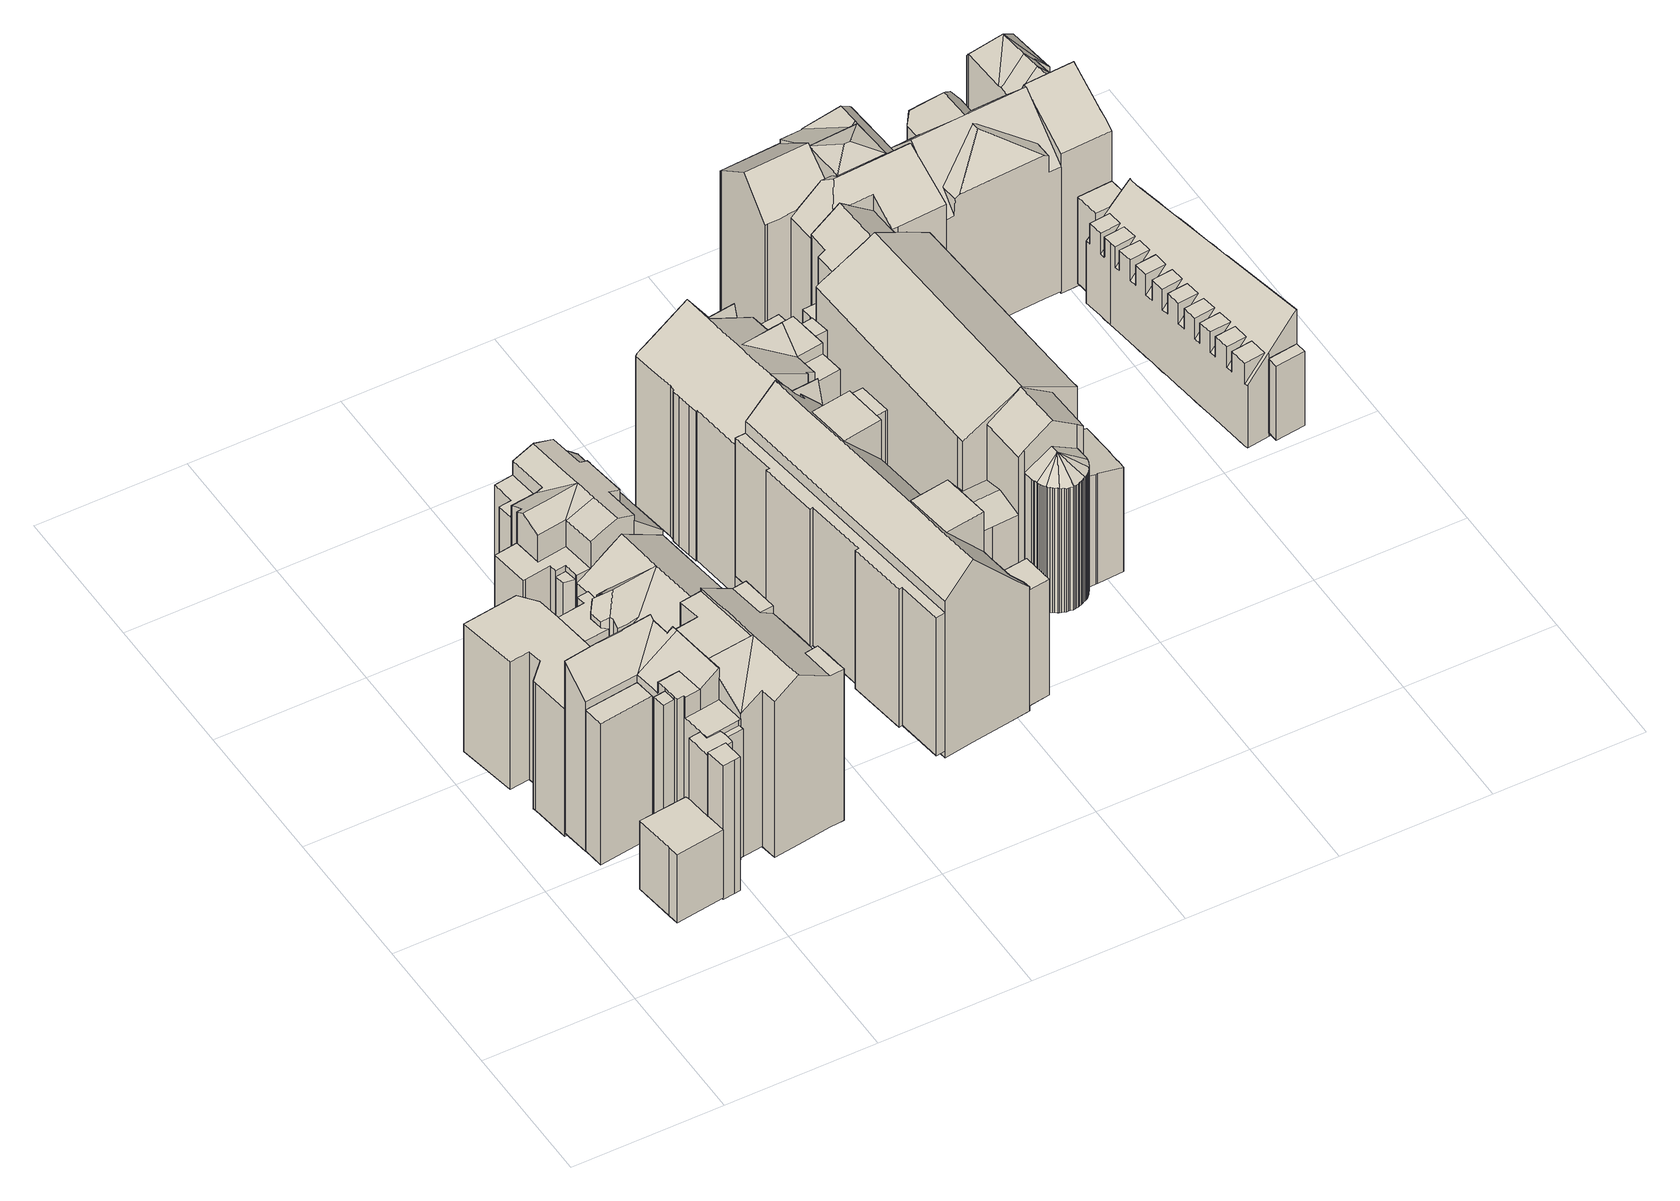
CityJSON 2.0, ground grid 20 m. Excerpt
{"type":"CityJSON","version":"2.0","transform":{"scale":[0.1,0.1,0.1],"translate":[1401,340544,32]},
"CityObjects":{
"building1":{"type":"Building","children":["building1-1","building1-2","building1-3","building1-4","building1-5","building1-6","building1-7","building1-8"]},
"building1-1":{"type":"BuildingPart","attributes":{"measuredHeight":22.05,"roofType":"FLACHDACH","HoeheDach":"61","NiedrigsteTraufeDesGebaeudes":"61","Blattnummer":"102081","HoeheGrund":"39"},"parents":["building1"],"geometry":[{"type":"Solid","lod":"2","boundaries":[[[[0,1,2,3]],[[4,5,6,7]],[[7,6,1,0]],[[6,5,2,1]],[[5,4,3,2]],[[4,7,0,3]]]]}]},
"building1-2":{"type":"BuildingPart","attributes":{"measuredHeight":26.91,"roofType":"PULTDACH","HoeheDach":"66","NiedrigsteTraufeDesGebaeudes":"61","Blattnummer":"102081","HoeheGrund":"39"},"parents":["building1"],"geometry":[{"type":"Solid","lod":"2","boundaries":[[[[8,9,10,11]],[[12,13,14,15]],[[16,17,18]],[[19,20,21,22]],[[23,24,25,26]],[[26,25,27,28]],[[28,27,29,30]],[[31,32,33,34]],[[34,33,35,36]],[[36,35,37,38]],[[38,37,39,40]],[[41,42,20,19]],[[43,44,42,41,32,31,45,46,47,15,14]],[[48,49,50,30,29,51,17,16,52,53,54]],[[34,36,38,40,55,23,26,28,30,50,49,48,54,56,57,58,59,60,61,8,11,62,12,15,47,46,45,31]],[[55,40,39,22,21,24,23]],[[63,13,12,62,11,10]],[[57,56,54,53,64,65]],[[66,67,68,61,60,59]],[[52,16,18,20,42,44,43,53]],[[65,64,53,63,10,9,68,67,66,69]],[[43,14,13,63,53]],[[51,29,27,25,24,21,20,18,17]],[[39,37,35,33,32,41,19,22]],[[58,69,66,59]],[[57,65,69,58]],[[61,68,9,8]]]]}]},
"building1-3":{"type":"BuildingPart","attributes":{"measuredHeight":26.5,"roofType":"SATTELDACH","HoeheDach":"66","NiedrigsteTraufeDesGebaeudes":"62","Blattnummer":"102081","HoeheGrund":"39"},"parents":["building1"],"geometry":[{"type":"Solid","lod":"2","boundaries":[[[[70,71,72]],[[73,74,75,76]],[[77,78,79,80,81,82]],[[83,84,85,86]],[[87,72,71,88]],[[89,90,70,91]],[[92,74,73]],[[82,81,93]],[[94,79,78,95]],[[96,97,71,98,99,100,77,82,93,101,92,73,76,102]],[[74,92,101,93,81,80,79,94,103,104,105,106,107,75]],[[108,109,110,111,89,91,112,113,83,86,114,115,116,117,107,106,105,104,103,94,95]],[[118,87,88,119,120,121,122,123,85,84]],[[113,112,91,70,72,87,118,84,83]],[[122,121,102,76,75,107,117,116,115]],[[110,109,108,95,78,77,100,124]],[[120,119,88,71,97,96,102,121]],[[111,110,124,125,90,89]],[[114,86,85,123,122,115]],[[90,125,124,100,99,98,71,70]]]]}]},
"building1-4":{"type":"BuildingPart","attributes":{"measuredHeight":20.38,"roofType":"FLACHDACH","HoeheDach":"61","NiedrigsteTraufeDesGebaeudes":"61","Blattnummer":"102081","HoeheGrund":"41"},"parents":["building1"],"geometry":[{"type":"Solid","lod":"2","boundaries":[[[[126,127,128,129,130,131,132,133,134]],[[135,136,137,138,139,140,141,142,143]],[[143,142,127,126]],[[142,141,128,127]],[[141,140,129,128]],[[140,139,130,129]],[[139,138,131,130]],[[138,137,132,131]],[[137,136,133,132]],[[136,135,134,133]],[[135,143,126,134]]]]}]},
"building1-5":{"type":"BuildingPart","attributes":{"measuredHeight":10.73,"roofType":"FLACHDACH","HoeheDach":"51","NiedrigsteTraufeDesGebaeudes":"51","Blattnummer":"102081","HoeheGrund":"41"},"parents":["building1"],"geometry":[{"type":"Solid","lod":"2","boundaries":[[[[144,145,146,147,148,149,150]],[[151,152,153,154,155,156,157]],[[157,156,145,144]],[[156,155,146,145]],[[155,154,147,146]],[[154,153,148,147]],[[153,152,149,148]],[[152,151,150,149]],[[151,157,144,150]]]]}]},
"building1-6":{"type":"BuildingPart","attributes":{"measuredHeight":23.99,"roofType":"FLACHDACH","HoeheDach":"64","NiedrigsteTraufeDesGebaeudes":"64","Blattnummer":"102081","HoeheGrund":"40"},"parents":["building1"],"geometry":[{"type":"Solid","lod":"2","boundaries":[[[[158,159,160,161]],[[162,163,164,165]],[[165,164,159,158]],[[164,163,160,159]],[[163,162,161,160]],[[162,165,158,161]]]]}]},
"building1-7":{"type":"BuildingPart","attributes":{"measuredHeight":20.92,"roofType":"FLACHDACH","HoeheDach":"61","NiedrigsteTraufeDesGebaeudes":"61","Blattnummer":"102081","HoeheGrund":"41"},"parents":["building1"],"geometry":[{"type":"Solid","lod":"2","boundaries":[[[[129,166,167,168,130]],[[169,170,171,172,173]],[[173,172,166,129]],[[172,171,167,166]],[[171,170,168,167]],[[170,169,130,168]],[[169,173,129,130]]]]}]},
"building1-8":{"type":"BuildingPart","attributes":{"measuredHeight":19.96,"roofType":"FLACHDACH","HoeheDach":"60","NiedrigsteTraufeDesGebaeudes":"60","Blattnummer":"102081","HoeheGrund":"40"},"parents":["building1"],"geometry":[{"type":"Solid","lod":"2","boundaries":[[[[174,175,176,177]],[[178,179,180,181]],[[181,180,175,174]],[[180,179,176,175]],[[179,178,177,176]],[[178,181,174,177]]]]}]},
"building2":{"type":"Building","children":["building2-1","building2-2","building2-3"]},
"building2-1":{"type":"BuildingPart","attributes":{"measuredHeight":20,"roofType":"FLACHDACH","HoeheDach":"58","NiedrigsteTraufeDesGebaeudes":"58","Blattnummer":"102081","HoeheGrund":"38"},"parents":["building2"],"geometry":[{"type":"Solid","lod":"2","boundaries":[[[[182,183,184,185,186,187,188,189,190,191,192,193,194,195,196,197,198,199,200,201,202,203,204,205,206,207,208,209,210,211,212,213,214,215,216,217,218,219,220,221,222,223,224,225]],[[226,227,228,229,230,231,232,233,234,235,236,237,238,239,240,241,242,243,244,245,246,247,248,249,250,251,252,253,254,255,256,257,258,259,260,261,262,263,264,265,266,267,268,269]],[[269,268,183,182]],[[268,267,184,183]],[[267,266,185,184]],[[266,265,186,185]],[[265,264,187,186]],[[264,263,188,187]],[[263,262,189,188]],[[262,261,190,189]],[[261,260,191,190]],[[260,259,192,191]],[[259,258,193,192]],[[258,257,194,193]],[[257,256,195,194]],[[256,255,196,195]],[[255,254,197,196]],[[254,253,198,197]],[[253,252,199,198]],[[252,251,200,199]],[[251,250,201,200]],[[250,249,202,201]],[[249,248,203,202]],[[248,247,204,203]],[[247,246,205,204]],[[246,245,206,205]],[[245,244,207,206]],[[244,243,208,207]],[[243,242,209,208]],[[242,241,210,209]],[[241,240,211,210]],[[240,239,212,211]],[[239,238,213,212]],[[238,237,214,213]],[[237,236,215,214]],[[236,235,216,215]],[[235,234,217,216]],[[234,233,218,217]],[[233,232,219,218]],[[232,231,220,219]],[[231,230,221,220]],[[230,229,222,221]],[[229,228,223,222]],[[228,227,224,223]],[[227,226,225,224]],[[226,269,182,225]]]]}]},
"building2-2":{"type":"BuildingPart","attributes":{"measuredHeight":19.79,"roofType":"FLACHDACH","HoeheDach":"58","NiedrigsteTraufeDesGebaeudes":"58","Blattnummer":"102081","HoeheGrund":"39"},"parents":["building2"],"geometry":[{"type":"Solid","lod":"2","boundaries":[[[[270,271,272,273,274,275,276,277,278,279]],[[268,280,281,282,283,284,285,286,287,269]],[[269,287,271,270]],[[287,286,272,271]],[[286,285,273,272]],[[285,284,274,273]],[[284,283,275,274]],[[283,282,276,275]],[[282,281,277,276]],[[281,280,278,277]],[[280,268,279,278]],[[268,269,270,279]]]]}]},
"building2-3":{"type":"BuildingPart","attributes":{"measuredHeight":23.55,"roofType":"SATTELDACH","HoeheDach":"62","NiedrigsteTraufeDesGebaeudes":"58","Blattnummer":"102081","HoeheGrund":"39"},"parents":["building2"],"geometry":[{"type":"Solid","lod":"2","boundaries":[[[[288,289,290,291,292,293]],[[291,294,295,296,297,298,292]],[[299,300,301,302,294,291,290]],[[303,304,295,294,305,306]],[[307,308,309,310,311,312,313,294,302,314]],[[294,313,315,316,317,318,305]],[[319,308,307,314,320]],[[321,289,288,322]],[[322,288,293,323]],[[324,298,297,325]],[[304,296,295]],[[326,303,306,327]],[[328,312,311,329]],[[329,311,310,330]],[[330,310,309,331]],[[332,318,317,333]],[[333,317,316,334]],[[334,316,315,335]],[[336,328,329,330,331,337,338,339,340,341,321,322,323,342,324,325,343,326,327,344,332,333,334,335]],[[338,337,331,309,308,319]],[[328,336,335,315,313,312]],[[306,305,318,332,344,327]],[[339,338,319,320,300,299,340]],[[320,314,302,301,300]],[[343,325,297,296,304,303,326]],[[341,340,299,290,289,321]],[[293,292,298,324,342,323]]]]}]},
"building3":{"type":"Building","children":["building3-1","building3-2","building3-3","building3-4","building3-5"]},
"building3-1":{"type":"BuildingPart","attributes":{"measuredHeight":20.13,"roofType":"FLACHDACH","HoeheDach":"58","NiedrigsteTraufeDesGebaeudes":"58","Blattnummer":"102081","HoeheGrund":"38"},"parents":["building3"],"geometry":[{"type":"Solid","lod":"2","boundaries":[[[[345,346,347,348]],[[349,350,351,352]],[[352,351,346,345]],[[351,350,347,346]],[[350,349,348,347]],[[349,352,345,348]]]]}]},
"building3-2":{"type":"BuildingPart","attributes":{"measuredHeight":24.84,"roofType":"PULTDACH","HoeheDach":"63","NiedrigsteTraufeDesGebaeudes":"59","Blattnummer":"102081","HoeheGrund":"38"},"parents":["building3"],"geometry":[{"type":"Solid","lod":"2","boundaries":[[[[353,354,355,356,357,358,359,360,361,362,363,364,365,366]],[[367,368,369,370,371,372,373,374,375,376,377,378,379]],[[364,363,369]],[[369,363,362,370]],[[370,362,361,371]],[[373,359,358,374]],[[374,358,357,375]],[[375,357,356,376]],[[376,356,355,377]],[[377,355,354,378]],[[378,354,353,379]],[[379,353,366,367]],[[360,359,373,372,371,361]],[[366,365,364,369,368,367]]]]}]},
"building3-3":{"type":"BuildingPart","attributes":{"measuredHeight":26.89,"roofType":"SATTELDACH","HoeheDach":"65","NiedrigsteTraufeDesGebaeudes":"63","Blattnummer":"102081","HoeheGrund":"38"},"parents":["building3"],"geometry":[{"type":"Solid","lod":"2","boundaries":[[[[380,381,382,383]],[[384,385,386,381,380]],[[387,388,389,390]],[[391,392,393,394]],[[394,393,395,396]],[[396,395,397,398]],[[399,382,381,386,400,401,402,403,404,405,406,397,395,393,392,407]],[[408,409,410,411,412,413,414,415,416,417,418,387,390,419,420,421,422,423,424,425,426,391,394,396,398,427,428,429]],[[430,431,432,433,423,422,421,420]],[[414,413,412,411,400,386,385,384]],[[406,405,404,429,428,427,398,397]],[[401,400,411,410,409,402]],[[409,408,429,404,403,402]],[[415,414,384,380,383,416]],[[434,407,392,391,426,425]],[[424,423,433,435,434,425]],[[417,416,383,436]],[[418,417,436,437,388,387]],[[419,390,389,438,430,420]],[[382,399,407,434,435,433,432]],[[436,383,382,439,437]],[[437,439,382,432,431,430,438,389,388]]]]}]},
"building3-4":{"type":"BuildingPart","attributes":{"measuredHeight":23.85,"roofType":"FLACHDACH","HoeheDach":"62","NiedrigsteTraufeDesGebaeudes":"62","Blattnummer":"102081","HoeheGrund":"38"},"parents":["building3"],"geometry":[{"type":"Solid","lod":"2","boundaries":[[[[440,441,442,443,444,445,446]],[[447,448,449,450,451,452,453]],[[453,452,441,440]],[[452,451,442,441]],[[451,450,443,442]],[[450,449,444,443]],[[449,448,445,444]],[[448,447,446,445]],[[447,453,440,446]]]]}]},
"building3-5":{"type":"BuildingPart","attributes":{"measuredHeight":21.39,"roofType":"FLACHDACH","HoeheDach":"59","NiedrigsteTraufeDesGebaeudes":"59","Blattnummer":"102081","HoeheGrund":"38"},"parents":["building3"],"geometry":[{"type":"Solid","lod":"2","boundaries":[[[[454,455,456,457,458,459,460,461,462,463,464,465,466,467]],[[468,469,470,471,472,473,474,475,476,477,478,479,480,481]],[[481,480,455,454]],[[480,479,456,455]],[[479,478,457,456]],[[478,477,458,457]],[[477,476,459,458]],[[476,475,460,459]],[[475,474,461,460]],[[474,473,462,461]],[[473,472,463,462]],[[472,471,464,463]],[[471,470,465,464]],[[470,469,466,465]],[[469,468,467,466]],[[468,481,454,467]]]]}]},
"building4":{"type":"Building","children":["building4-1","building4-2","building4-3","building4-4"]},
"building4-1":{"type":"BuildingPart","attributes":{"measuredHeight":24.52,"roofType":"FLACHDACH","HoeheDach":"58","NiedrigsteTraufeDesGebaeudes":"58","Blattnummer":"102081","HoeheGrund":"34"},"parents":["building4"],"geometry":[{"type":"Solid","lod":"2","boundaries":[[[[482,483,484,485,486,487]],[[488,489,490,491,492,493]],[[493,492,483,482]],[[492,491,484,483]],[[491,490,485,484]],[[490,489,486,485]],[[489,488,487,486]],[[488,493,482,487]]]]}]},
"building4-2":{"type":"BuildingPart","attributes":{"measuredHeight":18.08,"roofType":"FLACHDACH","HoeheDach":"56","NiedrigsteTraufeDesGebaeudes":"56","Blattnummer":"102081","HoeheGrund":"38"},"parents":["building4"],"geometry":[{"type":"Solid","lod":"2","boundaries":[[[[494,495,496,497,498,499,500,501]],[[502,503,504,505,506,507,508,509]],[[509,508,495,494]],[[508,507,496,495]],[[507,506,497,496]],[[506,505,498,497]],[[505,504,499,498]],[[504,503,500,499]],[[503,502,501,500]],[[502,509,494,501]]]]}]},
"building4-3":{"type":"BuildingPart","attributes":{"measuredHeight":28.56,"roofType":"SATTELDACH","HoeheDach":"66","NiedrigsteTraufeDesGebaeudes":"57","Blattnummer":"102081","HoeheGrund":"38"},"parents":["building4"],"geometry":[{"type":"Solid","lod":"2","boundaries":[[[[510,511,512,513,514,515,516,517]],[[518,519,520,521,522]],[[523,524,525,526,527]],[[528,510,517,529]],[[530,531,532,533]],[[533,532,534,535]],[[535,534,536,537]],[[537,536,538,539]],[[539,538,540,541]],[[522,521,542]],[[543,519,518]],[[527,526,544]],[[545,524,523]],[[546,547,548,549]],[[550,551,552,553]],[[515,514,513,512,511,554,552,551,555,548,547,545,523,527,544,543,518,522,542,540,538,536,534,532,531,516]],[[556,557,528,529,558,530,533,535,537,539,541,559,560,561,562,563,564,546,549,565,550,553]],[[528,557,556,553,552,554,511,510]],[[519,543,544,526,525,563,562,561,560,520]],[[548,555,551,550,565,549]],[[524,545,547,546,564,563,525]],[[520,560,559,541,540,542,521]],[[517,516,531,530,558,529]]]]}]},
"building4-4":{"type":"BuildingPart","attributes":{"measuredHeight":21.62,"roofType":"FLACHDACH","HoeheDach":"60","NiedrigsteTraufeDesGebaeudes":"60","Blattnummer":"102081","HoeheGrund":"39"},"parents":["building4"],"geometry":[{"type":"Solid","lod":"2","boundaries":[[[[566,567,568,569,570,571,572,573,574,575,576,577]],[[578,579,580,581,582,583,584,585,586,587,588,589]],[[589,588,567,566]],[[588,587,568,567]],[[587,586,569,568]],[[586,585,570,569]],[[585,584,571,570]],[[584,583,572,571]],[[583,582,573,572]],[[582,581,574,573]],[[581,580,575,574]],[[580,579,576,575]],[[579,578,577,576]],[[578,589,566,577]]]]}]},
"building5":{"type":"Building","children":["building5-1","building5-2"]},
"building5-1":{"type":"BuildingPart","attributes":{"measuredHeight":27.87,"roofType":"PULTDACH","HoeheDach":"64","NiedrigsteTraufeDesGebaeudes":"56","Blattnummer":"102081","HoeheGrund":"36"},"parents":["building5"],"geometry":[{"type":"Solid","lod":"2","boundaries":[[[[590,591,592,593,594,595,596,597,598,599,600,601,602,603,604,605,606,607,608,609,610,611]],[[612,613,614]],[[615,612,614]],[[616,617,618]],[[619,616,618]],[[620,621,622]],[[623,620,622]],[[624,625,626,627]],[[628,619,629,630,631,632,617]],[[633,634,635,636]],[[637,611,610,638]],[[639,600,599,640]],[[640,599,598,641]],[[641,598,597,642]],[[642,597,596,643]],[[643,596,595,644]],[[644,595,594,645]],[[645,594,593,646]],[[646,593,592,647]],[[647,592,591,648]],[[607,649,650]],[[627,651,617,624]],[[636,619,652,633]],[[653,654,603]],[[655,656,657,658]],[[658,657,659,660]],[[624,617,632,625]],[[661,631,630,662]],[[635,629,619,636]],[[606,605,604,603,654,663,652,619,618,617,651,649,607]],[[623,656,655,664,665,666,667,668,663,654,653,621,620]],[[615,650,649,669,670,671,672,673,674,613,612]],[[675,668,667,666,665,664,655,658,660,676,639,640,641,642,643,644,645,646,647,648,677,637,638,678,673,672,671,670,669,679,680,681,661,662,682,683]],[[629,635,634,683,682,662,630]],[[631,661,681,680,626,625,632]],[[619,628,617,616]],[[668,675,683,634,633,652,663]],[[649,651,627,626,680,679,669]],[[677,648,591,590,611,637]],[[639,676,660,659,601,600]],[[610,609,674,673,678,638]],[[602,601,659,657,656,623,622,621,653,603]],[[608,607,650,615,614,613,674,609]]]]}]},
"building5-2":{"type":"BuildingPart","attributes":{"measuredHeight":25.43,"roofType":"FLACHDACH","HoeheDach":"59","NiedrigsteTraufeDesGebaeudes":"59","Blattnummer":"102081","HoeheGrund":"34"},"parents":["building5"],"geometry":[{"type":"Solid","lod":"2","boundaries":[[[[684,685,686,687]],[[688,689,690,691]],[[691,690,685,684]],[[690,689,686,685]],[[689,688,687,686]],[[688,691,684,687]]]]}]},
"building6":{"type":"Building","children":["building6-1","building6-2","building6-3","building6-4","building6-5","building6-6","building6-7","building6-8","building6-9","building6-10","building6-11","building6-12","building6-13","building6-14","building6-15","building6-16"]},
"building6-1":{"type":"BuildingPart","attributes":{"measuredHeight":28.09,"roofType":"WALMDACH","HoeheDach":"62","NiedrigsteTraufeDesGebaeudes":"58","Blattnummer":"102081","HoeheGrund":"34"},"parents":["building6"],"geometry":[{"type":"Solid","lod":"2","boundaries":[[[[692,693,694,695,696]],[[697,698,699,700,701,694,693]],[[694,701,702,703,704,695]],[[705,692,696,706]],[[707,700,699,708]],[[708,699,698,709]],[[709,698,697,710]],[[711,704,703,712]],[[712,703,702,713]],[[708,709,710,714,705,706,715,711,712,713,716,707]],[[700,707,716,713,702,701]],[[705,714,710,697,693,692]],[[696,695,704,711,715,706]]]]}]},
"building6-2":{"type":"BuildingPart","attributes":{"measuredHeight":28.53,"roofType":"WALMDACH","HoeheDach":"63","NiedrigsteTraufeDesGebaeudes":"62","Blattnummer":"102081","HoeheGrund":"35"},"parents":["building6"],"geometry":[{"type":"Solid","lod":"2","boundaries":[[[[717,718,719,720]],[[721,722,723,717,720]],[[724,718,717,723]],[[724,719,718]],[[725,720,719,726]],[[727,724,723,728]],[[726,719,724,727]],[[728,729,730,725,726,727]],[[730,729,728,723,722,721,720,725]]]]}]},
"building6-3":{"type":"BuildingPart","attributes":{"measuredHeight":27.16,"roofType":"WALMDACH","HoeheDach":"63","NiedrigsteTraufeDesGebaeudes":"58","Blattnummer":"102081","HoeheGrund":"35"},"parents":["building6"],"geometry":[{"type":"Solid","lod":"2","boundaries":[[[[731,732,733,734,735]],[[732,736,737,738,733]],[[737,739,740,741,738]],[[742,731,735,743]],[[744,741,740,745]],[[746,747,748,749]],[[750,751,752,753]],[[735,734,733,738,741,744,754,755,756,743]],[[757,750,753,758,759,742,743,756,755,754,744,745,746,749,760,761]],[[742,759,758,753,752,736,732,731]],[[750,757,761,762,763,751]],[[764,762,761,760,749,748]],[[747,746,745,740,739]],[[736,752,751,763,762,764,748,747,739,737]]]]}]},
"building6-4":{"type":"BuildingPart","attributes":{"measuredHeight":29.81,"roofType":"SATTELDACH","HoeheDach":"62","NiedrigsteTraufeDesGebaeudes":"58","Blattnummer":"102081","HoeheGrund":"32"},"parents":["building6"],"geometry":[{"type":"Solid","lod":"2","boundaries":[[[[765,766,767,768,769,770,771,772]],[[768,773,774,775,776,777,769]],[[778,772,771,779]],[[779,771,770,780]],[[781,766,765,782]],[[782,765,772,778]],[[783,777,776,784]],[[784,776,775,785]],[[785,775,774,786]],[[781,787,788,789,786,774,773,768,767,766]],[[770,769,777,783,790,780]],[[789,788,787,781,782,778,779,780,790,783,784,785,786]]]]}]},
"building6-5":{"type":"BuildingPart","attributes":{"measuredHeight":28.5,"roofType":"SATTELDACH","HoeheDach":"61","NiedrigsteTraufeDesGebaeudes":"58","Blattnummer":"102081","HoeheGrund":"33"},"parents":["building6"],"geometry":[{"type":"Solid","lod":"2","boundaries":[[[[791,792,793,794,795,796]],[[792,797,798,799,793]],[[800,796,795,801]],[[801,795,794,802]],[[803,791,796,800]],[[798,797,804,805,806,799]],[[803,807,804,797,792,791]],[[794,793,799,806,808,802]],[[807,803,800,801,802,808,806,805,804]]]]}]},
"building6-6":{"type":"BuildingPart","attributes":{"measuredHeight":27.84,"roofType":"SATTELDACH","HoeheDach":"62","NiedrigsteTraufeDesGebaeudes":"58","Blattnummer":"102081","HoeheGrund":"35"},"parents":["building6"],"geometry":[{"type":"Solid","lod":"2","boundaries":[[[[809,810,811,812,813,814,815]],[[813,816,817,818,814]],[[819,809,815,820]],[[821,818,817,822]],[[822,817,816,823]],[[819,824,825,826,812,811,810,809]],[[812,826,827,823,816,813]],[[815,814,818,821,828,820]],[[825,824,819,820,828,821,822,823,827,826]]]]}]},
"building6-7":{"type":"BuildingPart","attributes":{"measuredHeight":26.76,"roofType":"SATTELDACH","HoeheDach":"63","NiedrigsteTraufeDesGebaeudes":"55","Blattnummer":"102081","HoeheGrund":"36"},"parents":["building6"],"geometry":[{"type":"Solid","lod":"2","boundaries":[[[[829,830,831,832,833]],[[834,835,836,837,838,839,840,841,842,830,829]],[[843,844,845,837,836]],[[835,843,836]],[[846,845,844]],[[831,830,847,848,849,850]],[[830,851,852,853,854,847]],[[842,855,856,851,830]],[[845,846,857,839,838,837]],[[858,833,832,859]],[[860,856,855,861]],[[839,857,840]],[[862,863,864,865]],[[866,867,868,869,870,871,872,841,840,857,846,844,843,835,834]],[[871,870,869,868,867,866,873,858,859,874,875,876,877,862,865,878,879,880,881,860,861,882,872]],[[850,849,883,863,862,877,876,875]],[[884,853,852,880,879,878,865,864]],[[860,881,880,852,851,856]],[[841,872,882,861,855,842]],[[873,866,834,829,833,858]],[[874,859,832,831,850,875]],[[848,847,854,853,884,864,863,883,849]]]]}]},
"building6-8":{"type":"BuildingPart","attributes":{"measuredHeight":13.43,"roofType":"FLACHDACH","HoeheDach":"49","NiedrigsteTraufeDesGebaeudes":"49","Blattnummer":"102081","HoeheGrund":"36"},"parents":["building6"],"geometry":[{"type":"Solid","lod":"2","boundaries":[[[[885,886,887,888]],[[889,890,891,892]],[[892,891,886,885]],[[891,890,887,886]],[[890,889,888,887]],[[889,892,885,888]]]]}]},
"building6-9":{"type":"BuildingPart","attributes":{"measuredHeight":17.83,"roofType":"FLACHDACH","HoeheDach":"51","NiedrigsteTraufeDesGebaeudes":"51","Blattnummer":"102081","HoeheGrund":"33"},"parents":["building6"],"geometry":[{"type":"Solid","lod":"2","boundaries":[[[[800,803,893,894,895]],[[896,897,898,899,900]],[[900,899,803,800]],[[899,898,893,803]],[[898,897,894,893]],[[897,896,895,894]],[[896,900,800,895]]]]}]},
"building6-10":{"type":"BuildingPart","attributes":{"measuredHeight":11.65,"roofType":"FLACHDACH","HoeheDach":"48","NiedrigsteTraufeDesGebaeudes":"48","Blattnummer":"102081","HoeheGrund":"37"},"parents":["building6"],"geometry":[{"type":"Solid","lod":"2","boundaries":[[[[901,902,903,904]],[[905,906,907,908]],[[908,907,902,901]],[[907,906,903,902]],[[906,905,904,903]],[[905,908,901,904]]]]}]},
"building6-11":{"type":"BuildingPart","attributes":{"measuredHeight":28.88,"roofType":"SATTELDACH","HoeheDach":"62","NiedrigsteTraufeDesGebaeudes":"59","Blattnummer":"102081","HoeheGrund":"33"},"parents":["building6"],"geometry":[{"type":"Solid","lod":"2","boundaries":[[[[909,910,911,912,913]],[[911,914,915,916,912]],[[917,910,909,918]],[[918,909,913,919]],[[920,916,915,921]],[[921,915,914,922]],[[917,923,922,914,911,910]],[[913,912,916,920,924,919]],[[922,923,917,918,919,924,920,921]]]]}]},
"building6-12":{"type":"BuildingPart","attributes":{"measuredHeight":17.69,"roofType":"SATTELDACH","HoeheDach":"51","NiedrigsteTraufeDesGebaeudes":"50","Blattnummer":"102081","HoeheGrund":"33"},"parents":["building6"],"geometry":[{"type":"Solid","lod":"2","boundaries":[[[[925,926,927,928,929,930,931]],[[932,933,934,935,936,926,925]],[[937,931,930,938]],[[938,930,929,939]],[[939,929,928,940]],[[940,928,927,941]],[[942,936,935,943]],[[943,935,934,944]],[[944,934,933,945]],[[945,933,932,946]],[[947,946,932,925,931,937]],[[936,942,948,941,927,926]],[[943,944,945,946,947,937,938,939,940,941,948,942]]]]}]},
"building6-13":{"type":"BuildingPart","attributes":{"measuredHeight":17.65,"roofType":"PULTDACH","HoeheDach":"51","NiedrigsteTraufeDesGebaeudes":"50","Blattnummer":"102081","HoeheGrund":"33"},"parents":["building6"],"geometry":[{"type":"Solid","lod":"2","boundaries":[[[[949,950,951,952,953,954,955,956,957,958,959,960,961,962,963,964,965,966]],[[967,968,969,970,971,972,973,974,975,976,977,978,979,980,981,982,983,984]],[[967,966,965,968]],[[968,965,964,969]],[[969,964,963,970]],[[970,963,962,971]],[[971,962,961,972]],[[972,961,960,973]],[[975,958,957,976]],[[976,957,956,977]],[[977,956,955,978]],[[980,953,952,981]],[[981,952,951,982]],[[982,951,950,983]],[[983,950,949,984]],[[984,949,966,967]],[[954,953,980,979,978,955]],[[959,958,975,974,973,960]]]]}]},
"building6-14":{"type":"BuildingPart","attributes":{"measuredHeight":21.61,"roofType":"Sonstiges","HoeheDach":"58","NiedrigsteTraufeDesGebaeudes":"56","Blattnummer":"102081","HoeheGrund":"37"},"parents":["building6"],"geometry":[{"type":"Solid","lod":"2","boundaries":[[[[985,986,987,988,989,990,991]],[[992,993,994,995,996,989,988]],[[997,998,999,1000,1001,1002,989,996]],[[1003,1004,1005,1006,1007,1008,1009,1010,989,1002]],[[989,1011,1012,1013,1014,1015,1016,990]],[[1017,1018,1019,1020,1021,1022,1011,989]],[[1023,1024,1025,1026,1027,1028,1029,1017,989]],[[1010,1030,1031,1032,1033,1034,1035,1036,1023,989]],[[1037,988,987,1038]],[[1038,987,986,1039]],[[1039,986,985,1040]],[[1040,985,991,1041]],[[1042,995,994,1043]],[[1043,994,993,1044]],[[1044,993,992,1045]],[[1046,1001,1000,1047]],[[1047,1000,999,1048]],[[1048,999,998,1049]],[[1049,998,997,1050]],[[1050,997,996,1051]],[[1052,1009,1008,1053]],[[1053,1008,1007,1054]],[[1054,1007,1006,1055]],[[1055,1006,1005,1056]],[[1056,1005,1004,1057]],[[1057,1004,1003,1058]],[[1059,1016,1015,1060]],[[1060,1015,1014,1061]],[[1061,1014,1013,1062]],[[1062,1013,1012,1063]],[[1064,1022,1021,1065]],[[1065,1021,1020,1066]],[[1066,1020,1019,1067]],[[1067,1019,1018,1068]],[[1069,1029,1028,1070]],[[1070,1028,1027,1071]],[[1071,1027,1026,1072]],[[1072,1026,1025,1073]],[[1073,1025,1024,1074]],[[1075,1036,1035,1076]],[[1076,1035,1034,1077]],[[1077,1034,1033,1078]],[[1078,1033,1032,1079]],[[1079,1032,1031,1080]],[[1080,1031,1030,1081]],[[1062,1063,1082,1064,1065,1066,1067,1068,1083,1069,1070,1071,1072,1073,1074,1084,1075,1076,1077,1078,1079,1080,1081,1085,1052,1053,1054,1055,1056,1057,1058,1086,1046,1047,1048,1049,1050,1051,1042,1043,1044,1045,1037,1038,1039,1040,1041,1087,1059,1060,1061]],[[1075,1084,1074,1024,1023,1036]],[[1069,1083,1068,1018,1017,1029]],[[1064,1082,1063,1012,1011,1022]],[[1085,1081,1030,1010,1009,1052]],[[1086,1058,1003,1002,1001,1046]],[[1051,996,995,1042]],[[1045,992,988,1037]],[[991,990,1016,1059,1087,1041]]]]}]},
"building6-15":{"type":"BuildingPart","attributes":{"measuredHeight":17.63,"roofType":"Sonstiges","HoeheDach":"54","NiedrigsteTraufeDesGebaeudes":"46","Blattnummer":"102081","HoeheGrund":"36"},"parents":["building6"],"geometry":[{"type":"Solid","lod":"2","boundaries":[[[[1088,1089,1090,1091]],[[1092,1093,1094,1095,1096]],[[1097,1098,1099,1100]],[[1101,1102,1103,1104]],[[1105,1106,1107,1108]],[[1109,1110,1111,1112]],[[1113,1114,1115,1116]],[[1117,1118,1119,1120]],[[1121,1122,1123,1124]],[[1125,1126,1127,1128]],[[1129,1130,1131,1132]],[[1132,1131,1133,1134]],[[1134,1133,1135,1136]],[[1137,1091,1090]],[[1089,1088,1138]],[[1139,1096,1095]],[[1094,1093,1140]],[[1141,1100,1099]],[[1098,1097,1142]],[[1143,1104,1103]],[[1102,1101,1144]],[[1145,1108,1107]],[[1106,1105,1146]],[[1147,1112,1111]],[[1110,1109,1148]],[[1149,1116,1115]],[[1114,1113,1150]],[[1151,1120,1119]],[[1118,1117,1152]],[[1153,1124,1123]],[[1122,1121,1154]],[[1155,1128,1127]],[[1126,1125,1156]],[[1157,1158,1159,1160,1092,1096,1139,1138,1088,1091,1137,1130,1129]],[[1161,1162,1163,1164,1165,1166,1167,1168,1169,1170,1171,1172,1173,1174,1175,1176,1177,1178,1179,1156,1125,1128,1155,1154,1121,1124,1153,1152,1117,1120,1151,1150,1113,1116,1149,1148,1109,1112,1147,1146,1105,1108,1145,1144,1101,1104,1143,1142,1097,1100,1141,1140,1093,1092,1160]],[[1180,1181,1182,1183,1184,1185,1186,1187,1188,1189,1190,1191,1192,1193,1194,1195,1196,1197,1198,1199,1200,1201,1202,1203,1204,1205,1206,1207]],[[1137,1090,1089,1138,1139,1095,1094,1140,1141,1099,1098,1142,1143,1103,1102,1144,1145,1107,1106,1146,1147,1111,1110,1148,1149,1115,1114,1150,1151,1119,1118,1152,1153,1123,1122,1154,1155,1127,1126,1156,1179,1208,1209,1210,1192,1191,1190,1189,1188,1187,1186,1185,1184,1183,1182,1181,1180,1207,1211,1135,1133,1131,1130]],[[1212,1213,1214,1178,1177,1176,1175,1174,1173,1172,1171,1170,1169,1168,1167,1166,1165,1164,1163,1162,1161,1160,1159,1158,1157,1129,1132,1134,1136,1215,1206,1205,1204,1203,1202,1201,1200,1199,1198,1197,1196,1195,1194,1193]],[[1178,1214,1213,1209,1208,1179]],[[1213,1212,1193,1192,1210,1209]],[[1211,1207,1206,1215,1136,1135]]]]}]},
"building6-16":{"type":"BuildingPart","attributes":{"measuredHeight":27.07,"roofType":"WALMDACH","HoeheDach":"63","NiedrigsteTraufeDesGebaeudes":"57","Blattnummer":"102081","HoeheGrund":"36"},"parents":["building6"],"geometry":[{"type":"Solid","lod":"2","boundaries":[[[[1216,1217,1218,1219,1220,1221,1222]],[[1223,1219,1218]],[[1224,1225,1219,1223]],[[1226,1227,1228,1225,1224]],[[1229,1230,1228,1227]],[[1231,1232,1233,1234,1235,1236,1237,1238,1239,1240]],[[1241,1242,1220,1219]],[[1225,1243,1244,1241,1219]],[[1228,1245,1243,1225]],[[1230,1246,1247,1245,1228]],[[1248,1217,1216,1249]],[[1249,1216,1222,1250]],[[1251,1236,1235,1252]],[[1252,1235,1234,1253]],[[1254,1220,1242,1255]],[[1256,1241,1244,1257]],[[1258,1259,1260,1261]],[[1262,1263,1264,1265,1266,1267,1268,1269,1270,1271,1248,1249,1250,1272,1254,1255,1256,1257,1273,1274,1275,1276,1258,1261,1277,1278,1251,1252,1253]],[[1271,1270,1269,1268,1226,1224,1223,1218,1217,1248]],[[1267,1266,1265,1264,1231,1240,1229,1227,1226,1268]],[[1237,1236,1251,1278,1277,1261,1260,1238]],[[1264,1263,1262,1253,1234,1233,1232,1231]],[[1243,1245,1247,1275,1274,1273,1257,1244]],[[1247,1246,1259,1258,1276,1275]],[[1241,1256,1255,1242]],[[1222,1221,1220,1254,1272,1250]],[[1240,1239,1238,1260,1259,1246,1230,1229]]]]}]}
},
"vertices":[
[113,155,71],[40,145,71],[37,173,71],[109,182,71],[109,182,292],[37,173,292],[40,145,292],[113,155,292],
[116,223,70],[116,223,339],[153,228,339],[153,228,70],[157,197,70],[157,197,334],[165,198,339],[165,198,70],[114,144,304],[114,144,322],[144,148,322],[149,110,290],[149,110,322],[128,107,322],[128,107,290],[128,110,70],[128,110,322],[119,109,322],[119,109,70],[118,114,322],[118,114,70],[116,131,322],[116,131,70],[181,74,70],[181,74,290],[178,73,290],[178,73,70],[152,70,290],[152,70,70],[133,68,290],[133,68,70],[132,80,290],[132,80,70],[176,114,290],[176,114,339],[166,190,339],[171,151,339],[176,114,70],[171,151,70],[166,190,70],[113,155,70],[114,144,70],[115,138,70],[115,138,322],[113,155,304],[109,182,304],[109,182,70],[128,107,70],[108,182,70],[37,173,70],[32,211,70],[79,218,70],[103,221,70],[113,222,70],[154,223,70],[154,223,334],[108,182,304],[37,173,304],[79,218,339],[103,221,339],[113,222,339],[32,211,339],
[181,74,298],[237,142,338],[173,134,338],[276,194,310],[294,196,310],[288,246,310],[269,243,310],[293,66,310],[312,68,310],[310,79,310],[308,97,310],[305,115,310],[287,112,310],[165,198,73],[165,198,333],[200,203,333],[200,203,73],[173,134,333],[237,142,333],[211,78,73],[211,78,317],[181,74,73],[294,196,298],[305,115,298],[310,79,73],[312,68,73],[228,207,338],[231,188,338],[242,106,338],[245,82,338],[248,60,338],[301,151,298],[224,237,338],[308,97,73],[305,115,73],[301,151,73],[294,196,73],[288,246,73],[293,66,73],[248,60,73],[214,55,73],[211,77,73],[173,134,73],[167,179,73],[200,204,73],[195,233,73],[224,237,73],[269,243,73],[167,179,333],[231,188,333],[228,207,333],[224,237,333],[195,233,333],[200,204,333],[214,55,317],[211,77,317],
[154,62,85],[155,50,85],[155,48,85],[145,46,85],[120,43,85],[116,78,85],[132,80,85],[133,68,85],[152,70,85],[152,70,289],[133,68,289],[132,80,289],[116,78,289],[120,43,289],[145,46,289],[155,48,289],[155,50,289],[154,62,289],
[116,78,87],[120,43,87],[124,15,87],[59,6,87],[57,21,87],[50,75,87],[114,82,87],[114,82,194],[50,75,194],[57,21,194],[59,6,194],[124,15,194],[120,43,194],[116,78,194],
[116,131,78],[118,114,78],[103,112,78],[100,129,78],[100,129,318],[103,112,318],[118,114,318],[116,131,318],
[148,18,85],[140,17,85],[124,15,85],[120,43,294],[124,15,294],[140,17,294],[148,18,294],[145,46,294],
[154,62,84],[152,70,84],[178,73,84],[179,65,84],[179,65,283],[178,73,283],[152,70,283],[154,62,283],
[100,343,64],[106,294,64],[108,278,64],[106,277,64],[90,275,64],[91,274,64],[93,273,64],[94,272,64],[96,270,64],[97,268,64],[98,267,64],[99,265,64],[100,263,64],[100,261,64],[101,259,64],[101,257,64],[101,254,64],[101,252,64],[100,250,64],[100,248,64],[99,246,64],[98,244,64],[97,243,64],[96,241,64],[94,239,64],[93,238,64],[91,237,64],[89,236,64],[88,235,64],[86,234,64],[84,233,64],[82,233,64],[79,233,64],[77,233,64],[79,218,64],[32,211,64],[25,264,64],[24,268,64],[47,292,64],[44,311,64],[17,308,64],[3,387,64],[77,397,64],[95,375,64],[95,375,264],[77,397,264],[3,387,264],[17,308,264],[44,311,264],[47,292,264],[24,268,264],[25,264,264],[32,211,264],[79,218,264],[77,233,264],[79,233,264],[82,233,264],[84,233,264],[86,234,264],[88,235,264],[89,236,264],[91,237,264],[93,238,264],[94,239,264],[96,241,264],[97,243,264],[98,244,264],[99,246,264],[100,248,264],[100,250,264],[101,252,264],[101,254,264],[101,257,264],[101,259,264],[100,261,264],[100,263,264],[99,265,264],[98,267,264],[97,268,264],[96,270,264],[94,272,264],[93,273,264],[91,274,264],[90,275,264],[106,277,264],[108,278,264],[106,294,264],[100,343,264],
[100,343,66],[137,348,66],[135,360,66],[150,362,66],[153,335,66],[139,333,66],[130,322,66],[133,304,66],[140,298,66],[106,294,66],[140,298,264],[133,304,264],[130,322,264],[139,333,264],[153,335,264],[150,362,264],[135,360,264],[137,348,264],
[133,304,273],[140,298,281],[141,297,282],[156,317,301],[138,332,283],[130,322,273],[218,326,301],[166,348,271],[152,346,271],[153,335,282],[139,333,282],[144,295,280],[145,287,271],[157,288,271],[174,291,271],[150,362,262],[152,346,262],[210,390,301],[147,382,262],[159,279,261],[161,260,261],[163,260,262],[167,232,262],[167,230,262],[195,233,279],[230,238,301],[157,288,261],[288,246,265],[277,329,265],[275,343,265],[268,398,265],[149,258,261],[145,287,261],[140,298,65],[133,304,65],[130,322,65],[139,333,65],[153,335,65],[150,362,65],[147,382,65],[195,233,65],[167,230,65],[167,232,65],[163,260,65],[268,398,65],[275,343,65],[277,329,65],[288,246,65],[230,238,65],[161,260,65],[149,258,65],[145,287,65],[144,295,65],[141,297,65],[138,332,65],[152,346,65],[210,390,65],
[130,400,64],[144,402,64],[147,385,64],[132,387,64],[132,387,265],[147,385,265],[144,402,265],[130,400,265],
[219,499,306],[229,500,297],[237,441,297],[222,439,311],[228,393,311],[268,398,273],[267,406,273],[262,439,273],[260,453,273],[258,467,273],[247,551,273],[247,551,274],[233,549,287],[212,546,306],[212,546,63],[233,549,63],[247,551,63],[258,467,63],[260,453,63],[262,439,63],[267,406,63],[268,398,63],[228,393,63],[222,439,63],[237,441,63],[229,500,63],[219,499,63],
[160,428,315],[199,433,328],[195,462,328],[160,429,315],[166,384,315],[184,387,321],[205,390,328],[115,461,59],[115,461,323],[122,462,323],[122,462,59],[185,543,59],[185,543,328],[212,546,318],[212,546,59],[219,499,318],[219,499,59],[229,500,315],[229,500,59],[191,490,328],[228,393,320],[222,437,320],[222,439,320],[234,440,316],[237,441,315],[230,494,315],[230,495,315],[184,543,328],[234,440,59],[222,439,59],[222,437,59],[228,393,59],[205,390,59],[184,387,59],[166,384,59],[160,428,59],[160,429,59],[120,423,59],[117,451,59],[120,474,59],[119,480,59],[152,484,59],[153,484,59],[162,485,59],[162,486,59],[155,539,59],[184,543,59],[230,495,59],[230,494,59],[237,441,59],[119,480,315],[152,484,315],[153,484,315],[162,485,318],[155,539,318],[162,486,318],[120,423,315],[117,451,328],[120,474,318],[156,456,328],
[119,480,57],[116,502,57],[133,504,57],[129,535,57],[150,538,57],[155,539,57],[162,485,57],[162,485,296],[155,539,296],[150,538,296],[129,535,296],[133,504,296],[116,502,296],[119,480,296],
[166,384,60],[147,382,60],[147,384,60],[147,385,60],[144,402,60],[130,400,60],[129,410,60],[94,405,60],[91,405,60],[84,457,60],[87,457,60],[115,461,60],[120,423,60],[160,429,60],[160,429,274],[120,423,274],[115,461,274],[87,457,274],[84,457,274],[91,405,274],[94,405,274],[129,410,274],[130,400,274],[144,402,274],[147,385,274],[147,384,274],[147,382,274],[166,384,274],
[530,438,20],[524,486,20],[533,486,20],[582,490,20],[588,445,20],[586,445,20],[586,445,265],[588,445,265],[582,490,265],[533,486,265],[524,486,265],[530,438,265],
[564,177,64],[580,179,64],[581,173,64],[613,177,64],[618,135,64],[590,131,64],[588,141,64],[569,139,64],[569,139,245],[588,141,245],[590,131,245],[618,135,245],[613,177,245],[581,173,245],[580,179,245],[564,177,245],
[470,113,301],[510,119,342],[502,178,342],[494,243,342],[478,364,342],[470,423,342],[463,481,342],[422,477,301],[485,365,334],[538,373,334],[538,376,334],[531,432,334],[477,424,334],[510,179,334],[563,187,334],[556,238,334],[554,252,334],[501,244,334],[470,113,56],[422,477,56],[480,482,56],[480,482,322],[482,470,322],[482,470,56],[498,472,303],[498,472,56],[497,483,303],[497,483,56],[524,486,272],[524,486,56],[530,438,272],[530,438,56],[531,432,272],[538,373,272],[554,252,272],[563,187,272],[564,177,56],[564,177,272],[569,139,272],[569,139,56],[588,141,56],[588,141,250],[590,131,250],[590,131,56],[571,128,271],[570,139,271],[571,128,56],[510,119,56],[463,481,56],[531,432,56],[538,376,56],[538,373,56],[554,252,56],[556,238,56],[563,187,56],[570,139,56],
[470,113,67],[457,111,67],[449,173,67],[444,172,67],[433,251,67],[438,252,67],[427,335,67],[423,334,67],[412,414,67],[417,414,67],[408,476,67],[422,477,67],[422,477,283],[408,476,283],[417,414,283],[412,414,283],[423,334,283],[427,335,283],[438,252,283],[433,251,283],[444,172,283],[449,173,283],[457,111,283],[470,113,283],
[388,628,272],[393,595,272],[393,588,272],[392,587,271],[393,576,271],[396,558,271],[398,546,271],[399,546,272],[408,476,272],[422,477,280],[480,482,315],[481,482,316],[479,499,316],[477,516,316],[472,549,316],[469,576,316],[465,603,316],[462,629,316],[459,648,316],[457,667,316],[386,658,273],[384,657,272],[511,655,294],[509,670,238],[474,650,294],[513,641,238],[532,584,312],[529,611,280],[476,577,312],[536,557,280],[531,503,294],[529,516,238],[494,500,294],[533,490,238],[529,611,263],[565,616,263],[561,642,263],[525,637,263],[532,584,280],[572,562,280],[569,583,280],[566,608,280],[565,616,280],[540,525,263],[576,530,263],[572,562,263],[536,557,263],[384,657,37],[386,658,37],[480,482,37],[422,477,37],[408,476,37],[399,546,37],[398,546,37],[396,558,37],[393,576,37],[392,587,37],[393,588,37],[393,595,37],[513,636,287],[513,636,238],[525,637,280],[540,525,280],[529,521,238],[529,521,287],[533,486,37],[533,486,238],[524,486,252],[524,486,37],[497,483,292],[497,483,37],[566,608,37],[569,583,37],[528,524,287],[533,490,37],[531,503,37],[529,516,37],[529,521,37],[528,524,37],[513,636,37],[513,641,37],[511,655,37],[509,670,37],[508,674,37],[508,674,238],[540,525,37],[481,482,37],[388,628,37],[457,667,37],[525,637,37],[561,642,37],[565,616,37],[572,562,37],[576,530,37],
[569,583,16],[566,608,16],[587,611,16],[591,585,16],[591,585,271],[587,611,271],[566,608,271],[569,583,271],
[658,735,257],[686,736,282],[705,766,301],[696,778,293],[655,776,257],[741,739,282],[743,701,258],[751,701,258],[816,705,258],[809,772,301],[809,774,300],[711,768,300],[711,779,293],[658,735,20],[655,776,20],[816,705,20],[751,701,20],[743,701,20],[741,739,20],[711,779,20],[711,768,20],[809,774,20],[686,736,20],[696,778,20],[809,772,20],
[738,799,312],[746,799,312],[773,830,301],[708,826,301],[709,801,301],[711,779,301],[711,768,301],[777,772,301],[708,826,26],[773,830,26],[777,772,26],[711,768,26],[711,779,26],[709,801,26],
[708,826,300],[765,830,300],[733,886,265],[732,885,265],[704,884,265],[770,830,307],[768,859,307],[735,886,266],[797,888,268],[797,888,267],[797,889,267],[708,826,35],[704,884,35],[797,889,35],[797,888,35],[798,886,35],[798,886,268],[805,809,264],[805,809,35],[777,772,35],[777,772,302],[773,830,302],[773,830,35],[735,886,35],[733,886,35],[732,885,35],[808,774,35],[770,830,35],[765,830,35],[806,800,35],[809,774,35],[809,774,262],[808,774,264],[806,800,264],
[638,374,259],[639,364,259],[671,366,276],[719,369,301],[701,668,301],[653,665,275],[631,664,264],[622,663,259],[759,371,280],[793,373,262],[792,383,262],[775,672,262],[745,671,278],[622,663,3],[631,664,3],[653,665,3],[639,364,3],[638,374,3],[745,671,3],[775,672,3],[792,383,3],[793,373,3],[671,366,3],[719,369,3],[759,371,3],[701,668,3],
[653,665,256],[700,668,292],[696,737,292],[658,735,263],[659,706,263],[650,706,256],[745,671,257],[743,701,257],[741,739,257],[650,706,7],[659,706,7],[658,735,7],[653,665,7],[745,671,7],[743,701,7],[741,739,7],[700,668,7],[696,737,7],
[623,774,264],[638,774,264],[655,776,264],[711,779,264],[708,828,304],[622,823,304],[620,773,264],[704,884,259],[624,880,258],[624,878,260],[623,774,25],[620,773,25],[624,878,25],[624,880,25],[704,884,25],[638,774,25],[655,776,25],[711,779,25],[708,828,25],[622,823,25],
[809,771,307],[882,776,307],[843,818,258],[843,812,265],[805,809,265],[816,705,234],[827,706,234],[826,730,260],[887,768,298],[892,766,296],[953,737,260],[954,713,234],[971,714,234],[964,780,307],[828,706,260],[834,706,264],[888,758,298],[948,713,264],[880,819,307],[863,835,286],[850,847,270],[842,837,258],[915,820,261],[914,841,261],[905,849,271],[886,826,299],[960,818,265],[915,816,265],[954,713,260],[805,809,39],[843,812,39],[915,816,39],[960,818,39],[861,858,39],[861,858,256],[892,860,256],[892,860,39],[816,705,39],[827,706,39],[828,706,39],[834,706,39],[948,713,39],[954,713,39],[971,714,39],[809,771,39],[843,818,39],[842,837,39],[850,847,39],[860,858,39],[893,860,39],[905,849,39],[914,841,39],[915,820,39],[964,780,39],[860,858,256],[893,860,256],
[993,715,40],[1039,718,40],[1043,684,40],[997,682,40],[997,682,175],[1043,684,175],[1039,718,175],[993,715,175],
[631,664,7],[630,690,7],[629,705,7],[629,705,185],[630,690,185],[631,664,185],[653,665,185],[650,706,185],
[1053,391,48],[1092,396,48],[1094,381,48],[1054,376,48],[1054,376,164],[1094,381,164],[1092,396,164],[1053,391,164],
[675,301,269],[683,302,275],[721,304,302],[717,369,302],[671,366,269],[754,306,278],[762,306,272],[759,371,272],[683,302,13],[675,301,13],[671,366,13],[759,371,13],[762,306,13],[754,306,13],[721,304,13],[717,369,13],
[598,334,188],[673,339,188],[671,366,182],[639,364,182],[638,374,179],[597,372,179],[595,372,179],[600,297,179],[622,298,179],[624,298,179],[640,299,179],[675,301,179],[595,372,11],[597,372,11],[638,374,11],[639,364,11],[671,366,11],[675,301,11],[640,299,11],[624,298,11],[622,298,11],[600,297,11],[598,334,11],[673,339,11],
[762,306,191],[779,307,187],[781,307,187],[816,309,178],[816,311,178],[816,314,178],[816,317,178],[816,320,178],[815,323,178],[815,326,178],[815,329,178],[815,332,178],[815,335,178],[815,338,178],[812,384,178],[792,383,183],[793,373,183],[759,371,191],[759,371,15],[793,373,15],[792,383,15],[812,384,15],[815,338,15],[815,335,15],[815,332,15],[815,329,15],[815,326,15],[815,323,15],[816,320,15],[816,317,15],[816,314,15],[816,311,15],[816,309,15],[781,307,15],[779,307,15],[762,306,15],
[684,288,241],[685,285,241],[685,283,242],[686,280,242],[720,292,263],[719,304,263],[683,302,241],[687,278,242],[688,275,242],[689,273,242],[690,271,242],[692,269,243],[693,267,242],[695,265,242],[697,263,242],[699,262,242],[702,260,242],[703,259,242],[704,259,241],[706,258,241],[709,257,241],[711,256,240],[714,256,240],[716,256,240],[719,255,240],[720,255,241],[754,283,242],[754,284,242],[755,287,241],[755,289,241],[755,292,241],[754,306,241],[749,272,242],[750,272,242],[751,274,242],[752,277,242],[753,279,242],[754,282,242],[738,261,241],[739,261,241],[741,262,241],[743,264,241],[745,266,241],[747,268,241],[748,270,242],[722,255,240],[724,256,240],[727,256,240],[729,257,240],[732,258,240],[734,259,240],[736,260,241],[686,280,47],[685,283,47],[685,285,47],[684,288,47],[683,302,47],[690,271,47],[689,273,47],[688,275,47],[687,278,47],[702,260,47],[699,262,47],[697,263,47],[695,265,47],[693,267,47],[692,269,47],[719,255,47],[716,256,47],[714,256,47],[711,256,47],[709,257,47],[706,258,47],[704,259,47],[754,306,47],[755,292,47],[755,289,47],[755,287,47],[754,284,47],[754,282,47],[753,279,47],[752,277,47],[751,274,47],[750,272,47],[748,270,47],[747,268,47],[745,266,47],[743,264,47],[741,262,47],[739,261,47],[736,260,47],[734,259,47],[732,258,47],[729,257,47],[727,256,47],[724,256,47],[722,255,47],[754,283,47],[749,272,47],[738,261,47],[720,255,47],[703,259,47],[719,304,47],
[988,655,171],[1015,658,171],[1013,678,171],[985,675,171],[990,637,171],[991,628,171],[1019,631,171],[1016,651,171],[988,648,171],[995,601,171],[1022,604,171],[1020,623,171],[992,621,171],[998,572,171],[1026,575,171],[1024,594,171],[996,591,171],[1002,542,171],[1030,545,171],[1028,564,171],[1000,561,171],[1006,513,171],[1034,516,171],[1031,536,171],[1004,533,171],[1010,483,171],[1038,486,171],[1035,506,171],[1008,503,171],[1014,455,171],[1042,458,171],[1039,477,171],[1011,474,171],[1018,425,171],[1045,428,171],[1043,449,171],[1015,446,171],[1022,392,171],[1050,395,171],[1047,419,171],[1019,416,171],[984,681,42],[984,681,139],[990,681,146],[990,681,42],[997,682,154],[997,682,42],[1043,684,206],[1043,684,42],[985,675,139],[988,655,139],[988,648,139],[991,628,139],[992,621,139],[995,601,139],[996,591,139],[998,572,139],[1000,561,139],[1002,542,139],[1004,533,139],[1006,513,139],[1008,503,139],[1010,483,139],[1011,474,139],[1014,455,139],[1015,446,139],[1018,425,139],[1019,416,139],[1022,392,139],[985,675,42],[988,655,42],[988,648,42],[990,637,42],[991,628,42],[992,621,42],[995,601,42],[996,591,42],[998,572,42],[1000,561,42],[1002,542,42],[1004,533,42],[1006,513,42],[1008,503,42],[1010,483,42],[1011,474,42],[1014,455,42],[1015,446,42],[1018,425,42],[1019,416,42],[1022,392,42],[1023,387,42],[1023,387,139],[1046,662,206],[1047,655,206],[1051,634,207],[1052,627,207],[1055,608,208],[1057,598,209],[1060,579,210],[1062,568,210],[1065,549,211],[1067,540,211],[1070,520,212],[1071,515,213],[1092,396,218],[1092,396,42],[1071,515,42],[1070,520,42],[1067,540,42],[1065,549,42],[1062,568,42],[1060,579,42],[1057,598,42],[1055,608,42],[1052,627,42],[1051,634,42],[1047,655,42],[1046,662,42],[1044,672,42],[1044,672,205],[1031,388,149],[1053,391,173],[1087,395,213],[1043,681,205],[1087,395,42],[1053,391,42],[1031,388,42],[1043,681,42],
[955,897,263],[955,895,267],[955,894,268],[987,871,303],[1018,902,262],[990,900,262],[955,898,262],[959,835,266],[960,830,266],[991,832,303],[960,818,266],[962,805,266],[994,807,303],[962,803,266],[996,789,303],[971,714,254],[990,715,254],[993,715,254],[1039,718,254],[1038,729,262],[1036,740,271],[1032,776,297],[1031,789,307],[996,787,307],[964,785,307],[1026,835,262],[1018,901,262],[1006,833,285],[1006,834,285],[1009,808,285],[1028,808,263],[1009,807,285],[955,895,36],[955,897,36],[955,898,36],[1036,740,36],[1038,729,36],[1039,718,36],[1018,902,36],[1018,901,36],[1026,835,36],[1006,834,36],[1029,808,36],[1029,808,263],[1029,801,279],[1029,801,36],[993,715,36],[990,715,36],[971,714,36],[964,785,36],[962,803,36],[962,805,36],[960,818,36],[960,830,36],[959,835,36],[955,894,36],[990,900,36],[1006,833,36],[1009,808,36],[1009,807,36],[1028,808,36],[1031,789,36],[1032,776,36]
]}
